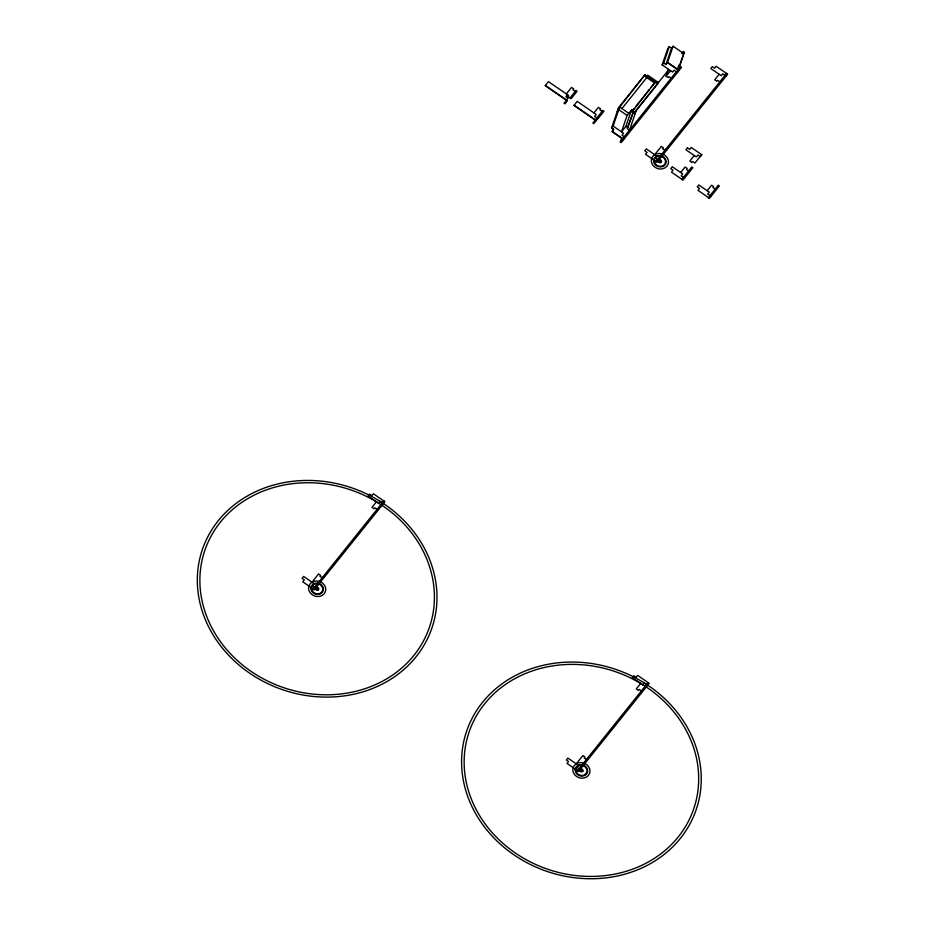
<?xml version="1.0" encoding="UTF-8"?>
<svg xmlns="http://www.w3.org/2000/svg" width="925" height="925" viewBox="0 0 925 925"><rect width="100%" height="100%" fill="white"/><g stroke="black" fill="none" stroke-linecap="round" stroke-linejoin="round"><path stroke-width="1.39" d="M623.623 139.594L612.096 131.674L613.818 129.523L611.575 127.985L618.559 107.716L644.945 74.798L657.814 83.643L634.064 113.266M611.575 127.985L613.113 126.066L619.657 107.034L628.931 113.405M613.229 128.714L612.281 131.442L622.907 138.75M631.555 109.936L627.127 115.463L621.484 131.824L625.924 126.297L631.555 109.936L633.625 111.347L627.219 128.679L629.462 130.217L636.446 109.948M676.557 71.826L680.65 66.727L681.54 67.34L621.253 142.554L620.351 141.93L621.739 137.906M618.131 108.953L644.945 74.798M627.693 127.315L633.625 111.347M647.188 76.347L647.616 75.11L658.23 82.406L657.814 83.643M631.879 112.006L655.386 81.978L650.98 87.47M681.621 53.604L683.355 51.43L684.431 52.182L677.447 72.451L674.128 70.161L672.591 72.081L662.15 64.9L667.781 48.539L669.318 46.62L671.562 48.169L665.931 64.53L663.688 62.981L669.318 46.62M657.629 83.527L658.057 82.29M673.099 46.25L667.468 62.611L678.083 69.918L683.725 53.546L673.099 46.25L671.562 48.169M671.168 78.197L668.925 76.659L668.162 77.608L666.093 76.185L668.44 69.375M677.493 69.109L678.904 65.016M566.32 93.911L571.511 87.424L573.766 88.962L572.991 89.922L575.246 91.459M567.441 94.685L565.903 96.593L568.147 98.142L564.053 103.242L564.955 103.854L567.326 100.894L545.183 85.678L548.433 81.62L568.563 95.448L567.025 97.368M570.043 97.957L576.009 90.511L577.084 91.251L571.118 98.698L567.788 96.408M593.966 112.908L598.394 107.381L600.649 108.919L599.874 109.878L602.117 111.428M597.816 118.527L593.723 123.638L592.832 123.013L602.892 110.468L603.967 111.208L598.001 118.654L594.671 116.365L596.209 114.457L577.212 101.392L573.951 105.45L596.093 120.678M617.206 111.624L618.744 109.705L627.127 115.463M621.912 108.583L646.76 77.584M662.15 64.9L663.688 62.981M665.931 64.53L667.653 62.391L679.17 70.3M632.515 110.503L634.272 108.306M636.03 106.121L649.223 89.656M633.845 113.185L668.336 70.173M666.093 76.185L670.532 70.658M624.259 136.703L676.372 71.711M620.351 141.93L624.444 136.831L625.312 137.478L622.016 135.166L623.554 133.246L613.113 126.066M311.968 582.195L318.605 573.928L320.663 575.35L319.9 576.31L322.143 577.847M376.429 501.801A118.701 104.421 19 0 0 199.927 577.524A118.701 104.421 19 0 0 370.821 686.57A118.701 104.421 19 0 0 382.661 505.778L376.429 501.801L371.989 507.339L374.058 508.75L374.822 507.802L377.065 509.34M654.727 154.672L661.352 146.404L663.41 147.827L662.647 148.786L664.89 150.324M719.176 74.277L714.736 79.816L716.806 81.238L717.569 80.278L719.812 81.816M313.217 588.982L383.806 500.934M655.964 161.47L726.553 73.422M314.928 587.202L313.205 589.341L314.107 589.953L384.927 501.708L373.365 493.765L371.827 495.673L369.584 494.135L368.046 496.043L378.487 503.223L380.025 501.315L386.303 505.501A121.302 106.699 19 0 1 374.07 687.876A121.302 106.699 19 0 1 197.383 583.906A121.302 106.699 19 0 1 366.739 493.985L370.15 495.684A121.302 106.699 19 0 1 380.025 501.315L383.389 503.628M382.453 502.98L383.979 501.061M725.2 75.457L726.738 73.538M661.248 162.176L657.652 159.701L655.964 161.817L656.854 162.43L727.674 74.185L716.112 66.242L714.574 68.149L712.331 66.612L710.793 68.519L721.246 75.7L722.772 73.792L726.137 76.104M680.673 172.501L685.101 166.974L687.171 168.396L686.396 169.356L688.651 170.894M694.293 155.504L689.865 161.042L691.923 162.453L692.698 161.505L694.941 163.043L701.682 154.637M683.448 177.38L691.796 166.974L692.871 167.714L682.8 180.271L681.91 179.647L683.621 177.508L684.5 178.155M707.174 190.723L711.614 185.197L713.672 186.619L712.909 187.567L715.152 189.116M709.949 195.603L718.297 185.185L719.384 185.925L709.313 198.493L708.411 197.869L710.134 195.73L711.001 196.377M576.24 763.83L582.866 755.563L584.935 756.985L584.172 757.945L586.415 759.483M640.69 683.436A118.701 104.421 19 0 0 464.188 759.159A118.701 104.421 19 0 0 635.093 868.205A118.701 104.421 19 0 0 646.933 687.425L640.69 683.436L636.261 688.975L638.319 690.397L639.094 689.437L641.337 690.975M577.489 770.629L648.078 682.581M579.2 768.837L577.477 770.976L578.379 771.589L649.2 683.344L637.626 675.4L636.099 677.308L633.845 675.77L632.318 677.678L642.759 684.858L644.297 682.951L650.576 687.136A121.302 106.699 19 0 1 638.331 869.512A121.302 106.699 19 0 1 461.644 765.542A121.302 106.699 19 0 1 631.012 675.62L634.411 677.32A121.302 106.699 19 0 1 644.297 682.951L647.662 685.263M646.714 684.616L648.252 682.696M644.517 76.035L654.958 83.215M632.85 112.307L635.105 113.856M665.85 149.133L666.925 149.873M625.924 126.297L627.982 127.719M658.577 160.291L655.258 158.013L656.785 156.094L646.344 148.913L644.806 150.833L647.061 152.371L645.523 154.29L656.149 161.586M684.523 178.12L681.205 175.843L682.731 173.923L672.29 166.743L670.752 168.662L673.007 170.2L671.469 172.119L682.095 179.427M711.036 196.343L707.706 194.065L709.244 192.146L698.803 184.965L697.265 186.885L699.508 188.423L697.97 190.342L708.596 197.638M545.368 85.447L566.609 100.05M574.136 105.219L595.388 119.822M323.103 576.657L324.178 577.397M587.363 758.292L588.45 759.032M318.501 589.699L312.5 585.525L314.038 583.617L303.597 576.437L302.059 578.356L304.302 579.894L302.776 581.813L313.39 589.109M582.762 771.334L576.772 767.172L578.31 765.253L567.869 758.072L566.331 759.992L568.574 761.529L567.037 763.449L577.663 770.745M310.95 587.34L310.892 587.699A6.371 5.608 19 0 0 315.934 594.255A6.371 5.608 19 0 0 323.207 590.763A6.371 5.608 19 0 0 319.379 583.629L319.009 583.478A6.302 5.55 19 0 0 317.865 583.189A6.371 5.608 19 0 0 310.95 587.34M653.697 159.817L653.64 160.175A6.371 5.608 19 0 0 658.681 166.731A6.371 5.608 19 0 0 665.954 163.239A6.371 5.608 19 0 0 662.138 156.105L661.757 155.955A6.302 5.55 19 0 0 660.612 155.666A6.371 5.608 19 0 0 653.697 159.817M575.223 768.976L575.165 769.334A6.371 5.608 19 0 0 580.195 775.89A6.371 5.608 19 0 0 587.467 772.398A6.371 5.608 19 0 0 583.652 765.264L583.282 765.114A6.302 5.55 19 0 0 582.137 764.825A6.371 5.608 19 0 0 575.223 768.976M308.915 585.907L308.777 586.369A8.718 7.666 19 0 0 314.627 596.012A8.718 7.666 19 0 0 325.207 592.081A8.718 7.666 19 0 0 320.686 581.941L320.57 581.894A7.643 6.718 19 0 0 319.287 581.409L319.16 581.363A8.718 7.666 19 0 0 308.915 585.907M651.663 158.383L651.524 158.846A8.718 7.666 19 0 0 657.374 168.489A8.718 7.666 19 0 0 667.966 164.558A8.718 7.666 19 0 0 663.445 154.417L663.329 154.371A7.643 6.718 19 0 0 662.046 153.885L661.907 153.839A8.718 7.666 19 0 0 651.663 158.383M573.188 767.542L573.038 768.004A8.718 7.666 19 0 0 578.888 777.647A8.718 7.666 19 0 0 589.479 773.716A8.718 7.666 19 0 0 584.958 763.576L584.843 763.53A7.643 6.718 19 0 0 583.559 763.044L583.421 762.998A8.718 7.666 19 0 0 573.188 767.542M687.46 147.838L685.922 149.746L696.363 156.926L697.901 155.007L700.317 156.683L701.855 154.764L691.229 147.468L689.703 149.376L687.46 147.838M660.485 156.221L660.138 156.175A5.723 5.041 19 0 0 654.646 162.754A5.723 5.041 19 0 0 663.942 165.101A5.723 5.041 19 0 0 661.872 156.614L661.537 156.487A5.723 5.041 19 0 0 660.485 156.221M317.738 583.744L317.391 583.698A5.723 5.041 19 0 0 311.887 590.277A5.723 5.041 19 0 0 321.195 592.624A5.723 5.041 19 0 0 319.125 584.137L318.79 584.01A5.723 5.041 19 0 0 317.738 583.744M582.01 765.38L581.652 765.333A5.723 5.041 19 0 0 576.159 771.913A5.723 5.041 19 0 0 585.456 774.26A5.723 5.041 19 0 0 583.386 765.773L583.051 765.646A5.723 5.041 19 0 0 582.01 765.38M658.658 162.118A1.653 1.457 19 0 0 661.444 161.84A1.653 1.457 19 0 0 659.594 159.782A1.653 1.457 19 0 0 658.658 162.118M315.911 589.641A1.653 1.457 19 0 0 318.686 589.364A1.653 1.457 19 0 0 316.847 587.306A1.653 1.457 19 0 0 315.911 589.641M580.183 771.277A1.653 1.457 19 0 0 582.958 770.999A1.653 1.457 19 0 0 581.12 768.941A1.653 1.457 19 0 0 580.183 771.277"/></g></svg>
